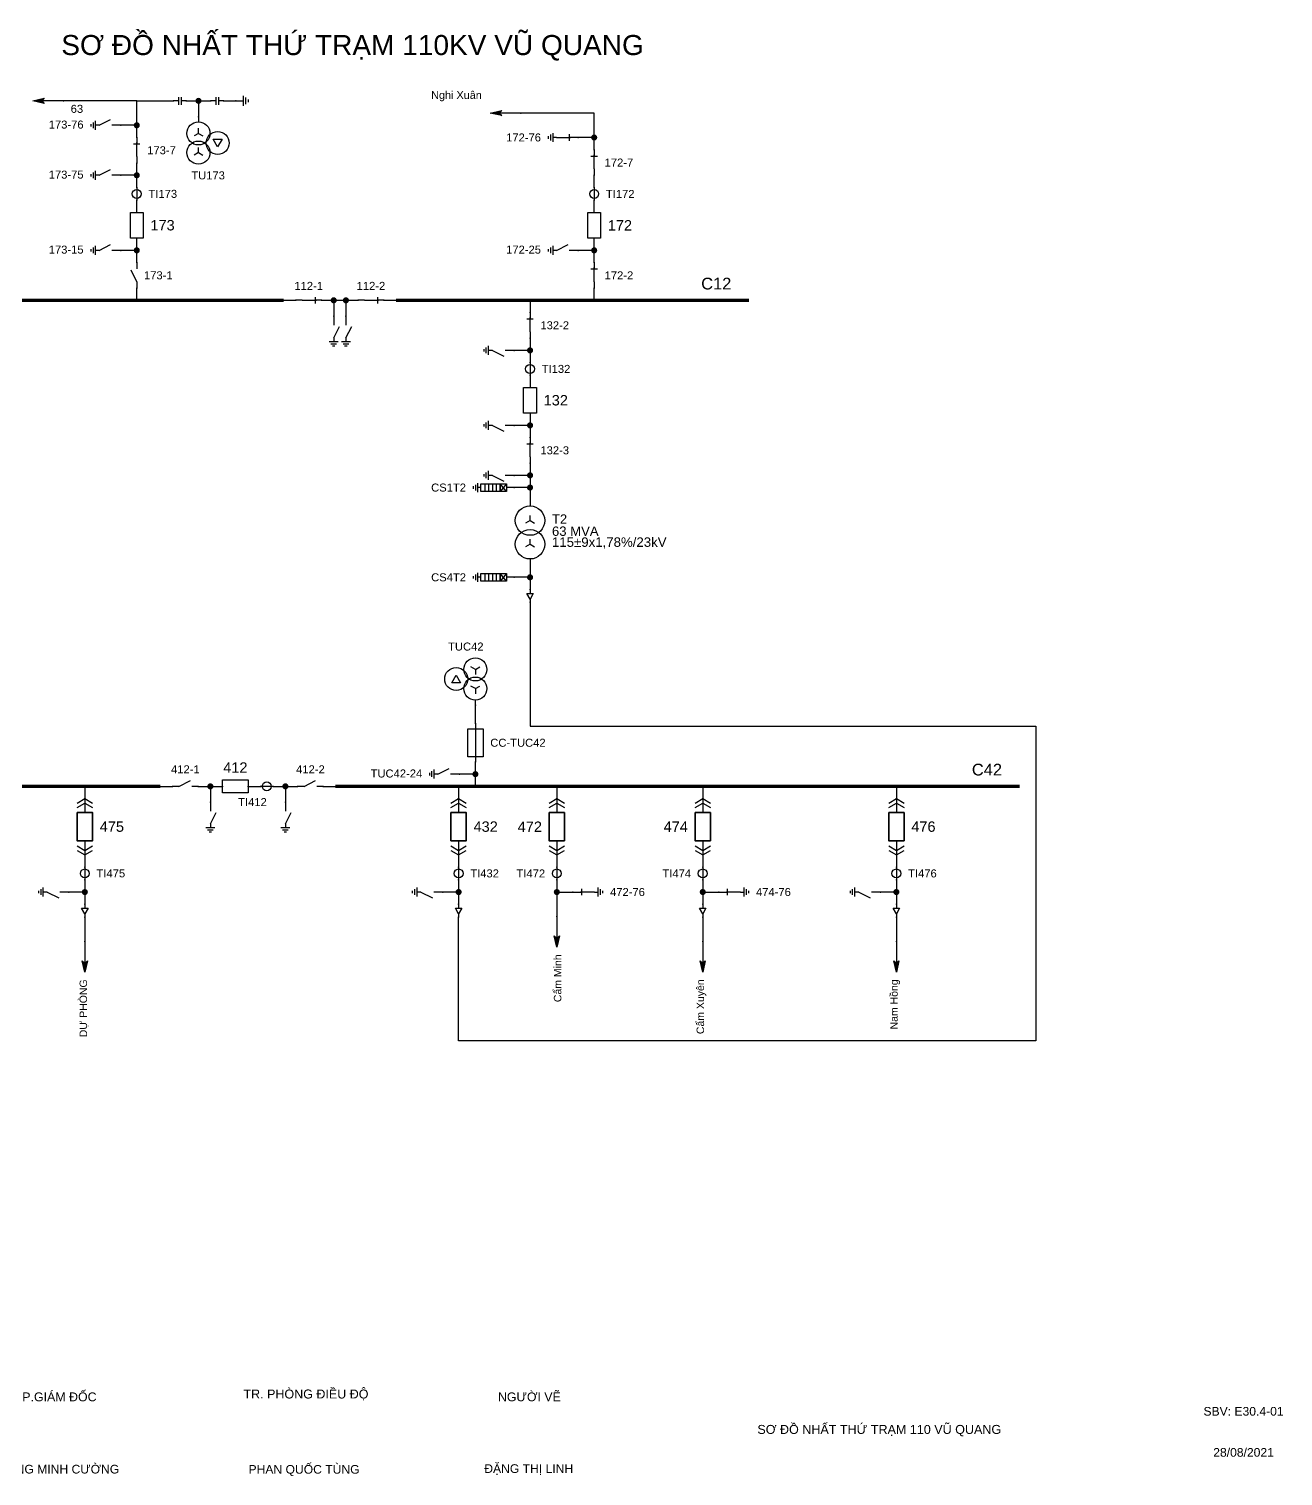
# Model space of a CAD drawing. Header units: millimetres. Extents: x -312 to 398, y 7 to 290.
# Drawn here: x 152.8 to 397.8, y 7.4 to 290.2 of the extents above; entities that cross this region are included whole.
import ezdxf

# ---------------------------------------------------------------- set-up
doc = ezdxf.new("R2010")
doc.units = ezdxf.units.MM
for name, color, linetype, lineweight in [('BUSBAR_110KV', 1, 'Continuous', 50), ('BUSBAR_22KV', 5, 'Continuous', 50), ('GROUND', 3, 'Continuous', 25), ('HV_110KV', 1, 'Continuous', 25), ('MV_22KV', 5, 'Continuous', 25)]:
    doc.layers.add(name, color=color, linetype=linetype, lineweight=lineweight)
doc.layers.add('SYM_PORTS', color=8, linetype='Continuous', plot=False)
doc.layers.add('TEXT', color=7, linetype='Continuous')
doc.styles.add('SLD_TEXT', font='arial.ttf')

# ---------------------------------------------------------------- blocks, each defined once
blk = doc.blocks.new('SYM_DISCONNECTOR_OPEN')
at = {"lineweight": 25}
for points in [[(0, -1.25), (-1.125, 1)], [(0, 2.5), (0, 1.25)], [(0, -1.25), (0, -2.5)]]:
    blk.add_lwpolyline(points, dxfattribs=at)
at = {"layer": 'SYM_PORTS'}
for p in [(0, 2.5), (0, -2.5)]:
    blk.add_point(p, dxfattribs=at)
blk.add_attdef('DEVICE_CODE', (1, -0.5), '', height=2)
blk = doc.blocks.new('SYM_EARTHING_SWITCH_OPEN')
at = {"lineweight": 25}
for points in [[(0, 3), (0, 1.25)], [(0, -1.25), (-1.125, 1)], [(-0.875, -2), (0.875, -2)], [(-0.5625, -2.4375), (0.5625, -2.4375)], [(0, -1.25), (0, -2)], [(-0.25, -2.875), (0.25, -2.875)]]:
    blk.add_lwpolyline(points, dxfattribs=at)
at = {"layer": 'SYM_PORTS'}
blk.add_point((0, 3), dxfattribs=at)
blk.add_attdef('DEVICE_CODE', (1.875, 0), '', height=2)
blk = doc.blocks.new('SYM_CIRCUIT_BREAKER')
at = {"lineweight": 25}
blk.add_lwpolyline([(-1.25, 2.5), (1.25, 2.5), (1.25, -2.5), (-1.25, -2.5)], close=True, dxfattribs=at)
at = {"layer": 'SYM_PORTS'}
for p in [(0, 2.5), (0, -2.5)]:
    blk.add_point(p, dxfattribs=at)
blk.add_attdef('DEVICE_CODE', (2.25, -0.5), '', height=2)
at = {"flags": 1}
blk.add_attdef('RATING', (2.25, -3.5), '', height=2, dxfattribs=at)
blk = doc.blocks.new('SYM_CURRENT_TRANSFORMER')
at = {"lineweight": 25}
blk.add_lwpolyline([(0, 1.25), (0, -1.25)], dxfattribs=at)
blk.add_circle((0, 0), 0.875, dxfattribs=at)
at = {"layer": 'SYM_PORTS'}
for p in [(0, 1.25), (0, -1.25)]:
    blk.add_point(p, dxfattribs=at)
blk.add_attdef('DEVICE_CODE', (1.875, -1.75), '', height=2)
at = {"flags": 1}
blk.add_attdef('RATIO', (1.875, -4.75), '', height=2, dxfattribs=at)
blk = doc.blocks.new('SYM_DISCONNECTOR_CLOSED')
at = {"lineweight": 25}
for points in [[(-0.625, 1.25), (0.625, 1.25)], [(0, 2.5), (0, 1.25)], [(0, -1.25), (0, 1.5)], [(0, -1.25), (0, -2.5)]]:
    blk.add_lwpolyline(points, dxfattribs=at)
at = {"layer": 'SYM_PORTS'}
for p in [(0, 2.5), (0, -2.5)]:
    blk.add_point(p, dxfattribs=at)
blk.add_attdef('DEVICE_CODE', (1.625, -0.5), '', height=2)
blk = doc.blocks.new('SYM_COUPLING_CAPACITOR')
at = {"lineweight": 25}
for points in [[(-0.75, 0.25), (0.75, 0.25)], [(0, 1.25), (0, 0.25)], [(-0.75, -0.25), (0.75, -0.25)], [(0, -0.25), (0, -1.25)]]:
    blk.add_lwpolyline(points, dxfattribs=at)
at = {"layer": 'SYM_PORTS'}
for p in [(0, 1.25), (0, -1.25)]:
    blk.add_point(p, dxfattribs=at)
blk.add_attdef('DEVICE_CODE', (1.75, -1.75), '', height=2)
blk = doc.blocks.new('SYM_VOLTAGE_TRANSFORMER')
at = {"lineweight": 25}
for points in [[(0, 4.625), (0, 3.625)], [(0, 1.375), (-0.8625, 0.875)], [(0, 1.375), (0, 2.375)], [(0, 1.375), (0.8625, 0.875)], [(0, -2.375), (-0.8625, -2.875)], [(0, -2.375), (0, -1.375)], [(0, -2.375), (0.8625, -2.875)]]:
    blk.add_lwpolyline(points, dxfattribs=at)
blk.add_lwpolyline([(2.875, 0.25), (4.625, 0.25), (3.75, -1.25)], close=True, dxfattribs=at)
for centre in [(0, 1.375), (3.75, -0.5), (0, -2.375)]:
    blk.add_circle(centre, 2.25, dxfattribs=at)
at = {"layer": 'SYM_PORTS'}
blk.add_point((0, 4.625), dxfattribs=at)
blk.add_attdef('DEVICE_CODE', (7, 1.625), '', height=2)
at = {"flags": 1}
blk.add_attdef('RATIO', (7, -1.375), '', height=2, dxfattribs=at)
blk = doc.blocks.new('SYM_GROUND_SYMBOL')
at = {"lineweight": 25}
for points in [[(0, 1.25), (0, -0.25)], [(-1, -0.25), (1, -0.25)], [(-0.625, -0.75), (0.625, -0.75)], [(-0.25, -1.25), (0.25, -1.25)]]:
    blk.add_lwpolyline(points, dxfattribs=at)
at = {"layer": 'SYM_PORTS'}
blk.add_point((0, 1.25), dxfattribs=at)
blk = doc.blocks.new('SYM_LINE_FEEDER_ARROW')
blk.add_hatch(color=7).paths.add_polyline_path([(0, -3), (-0.5, -0.75), (0, -1.25), (0.5, -0.75)])
at = {"lineweight": 25}
blk.add_lwpolyline([(0, 3), (0, -1.25)], dxfattribs=at)
blk.add_lwpolyline([(0, -3), (-0.5, -0.75), (0, -1.25), (0.5, -0.75)], close=True, dxfattribs=at)
at = {"layer": 'SYM_PORTS'}
blk.add_point((0, 3), dxfattribs=at)
blk.add_attdef('LINE_NAME', (1.5, 0), '', height=2)
blk = doc.blocks.new('SYM_EARTHING_SWITCH_CLOSED')
at = {"lineweight": 25}
for points in [[(0, 3), (0, 1.25)], [(-0.625, 1.25), (0.625, 1.25)], [(0, -1.25), (0, 1.5)], [(-0.875, -2), (0.875, -2)], [(-0.5625, -2.4375), (0.5625, -2.4375)], [(0, -1.25), (0, -2)], [(-0.25, -2.875), (0.25, -2.875)]]:
    blk.add_lwpolyline(points, dxfattribs=at)
at = {"layer": 'SYM_PORTS'}
blk.add_point((0, 3), dxfattribs=at)
blk.add_attdef('DEVICE_CODE', (1.875, 0), '', height=2)
blk = doc.blocks.new('SYM_SURGE_ARRESTER')
at = {"lineweight": 25}
for points in [[(0, 4), (0, 2.5)], [(-0.75, 2.5), (0.75, 1.25)], [(0.75, 2.5), (-0.75, 1.25)], [(-0.75, 0.5), (0.75, 0.5)], [(-0.75, -0.25), (0.75, -0.25)], [(-0.75, -1), (0.75, -1)], [(-0.75, -1.75), (0.75, -1.75)], [(0, -2.5), (0, -3.125)], [(-0.875, -3.125), (0.875, -3.125)], [(-0.5625, -3.5625), (0.5625, -3.5625)], [(-0.25, -4), (0.25, -4)]]:
    blk.add_lwpolyline(points, dxfattribs=at)
for points in [[(-0.75, 2.5), (0.75, 2.5), (0.75, 1.25), (-0.75, 1.25)], [(-0.75, 1.25), (0.75, 1.25), (0.75, -2.5), (-0.75, -2.5)]]:
    blk.add_lwpolyline(points, close=True, dxfattribs=at)
at = {"layer": 'SYM_PORTS'}
blk.add_point((0, 4), dxfattribs=at)
blk.add_attdef('DEVICE_CODE', (1.875, 1), '', height=2)
blk = doc.blocks.new('SYM_TRANSFORMER_2W')
at = {"lineweight": 25}
for points in [[(0, 2.3125), (0, 3.3125)], [(0, 2.3125), (-0.8625, 1.8125)], [(0, 2.3125), (0.8625, 1.8125)], [(0, -2.3125), (-0.8625, -2.8125)], [(0, -2.3125), (0, -1.3125)], [(0, -2.3125), (0.8625, -2.8125)]]:
    blk.add_lwpolyline(points, dxfattribs=at)
for centre in [(0, 2.3125), (0, -2.3125)]:
    blk.add_circle(centre, 2.875, dxfattribs=at)
at = {"layer": 'SYM_PORTS'}
for p in [(0, 5.1875), (0, -5.1875)]:
    blk.add_point(p, dxfattribs=at)
blk.add_attdef('DEVICE_CODE', (3.875, 2.1875), '', height=2)
at = {"flags": 1}
for tag, p in [('POWER', (3.875, -0.8125)), ('VOLTAGE_RATIO', (3.875, -3.8125))]:
    blk.add_attdef(tag, p, '', height=2, dxfattribs=at)
blk = doc.blocks.new('SYM_CABLE_TERMINATION')
at = {"lineweight": 25}
blk.add_lwpolyline([(-0.625, 0.5), (0.625, 0.5), (0, -0.625)], close=True, dxfattribs=at)
for points in [[(0, 1.25), (0, 0.5)], [(0, -0.625), (0, -1.25)]]:
    blk.add_lwpolyline(points, dxfattribs=at)
at = {"layer": 'SYM_PORTS'}
for p in [(0, 1.25), (0, -1.25)]:
    blk.add_point(p, dxfattribs=at)
blk = doc.blocks.new('SYM_DRAWOUT_BREAKER')
at = {"lineweight": 25}
for points in [[(-1.5, 4.625), (0, 5.5), (1.5, 4.625)], [(-1.5, 3.75), (0, 4.625), (1.5, 3.75)], [(0, 5.5), (0, 2.75)], [(0, -2.75), (0, -5.5)], [(-1.5, -3.75), (0, -4.625), (1.5, -3.75)], [(-1.5, -4.625), (0, -5.5), (1.5, -4.625)]]:
    blk.add_lwpolyline(points, dxfattribs=at)
at = {"lineweight": 35}
blk.add_lwpolyline([(-1.5, 2.75), (1.5, 2.75), (1.5, -2.75), (-1.5, -2.75)], close=True, dxfattribs=at)
at = {"layer": 'SYM_PORTS'}
for p in [(0, 5.5), (0, -5.5)]:
    blk.add_point(p, dxfattribs=at)
blk.add_attdef('DEVICE_CODE', (2.5, 2.5), '', height=2)
at = {"flags": 1}
blk.add_attdef('RATING', (2.5, -0.5), '', height=2, dxfattribs=at)
blk = doc.blocks.new('SYM_FUSE_DISCONNECTOR')
at = {"lineweight": 25}
blk.add_lwpolyline([(0, 3.75), (0, -3.75)], dxfattribs=at)
blk.add_lwpolyline([(-1.5, 2.75), (1.5, 2.75), (1.5, -2.75), (-1.5, -2.75)], close=True, dxfattribs=at)
at = {"layer": 'SYM_PORTS'}
for p in [(0, 3.75), (0, -3.75)]:
    blk.add_point(p, dxfattribs=at)
blk.add_attdef('DEVICE_CODE', (2.5, 0.75), '', height=2)
at = {"flags": 1}
blk.add_attdef('RATING', (2.5, -2.25), '', height=2, dxfattribs=at)

msp = doc.modelspace()

# ---------------------------------------------------------------- hatches: boundary and pattern name
at = {"layer": 'HV_110KV'}
h = msp.add_hatch(color=7, dxfattribs=at)
edge = h.paths.add_edge_path()
edge.add_arc((185.89, 276.17), 0.6, 0, 360)
h = msp.add_hatch(color=7, dxfattribs=at)
edge = h.paths.add_edge_path()
edge.add_arc((173.84, 271.39), 0.6, 0, 360)
h = msp.add_hatch(color=7, dxfattribs=at)
edge = h.paths.add_edge_path()
edge.add_arc((263.2, 269.01), 0.6, 0, 360)
h = msp.add_hatch(color=7, dxfattribs=at)
edge = h.paths.add_edge_path()
edge.add_arc((173.84, 261.62), 0.6, 0, 360)
h = msp.add_hatch(color=7, dxfattribs=at)
edge = h.paths.add_edge_path()
edge.add_arc((173.84, 246.95), 0.6, 0, 360)
h = msp.add_hatch(color=7, dxfattribs=at)
edge = h.paths.add_edge_path()
edge.add_arc((263.2, 246.95), 0.6, 0, 360)
h = msp.add_hatch(color=7, dxfattribs=at)
edge = h.paths.add_edge_path()
edge.add_arc((212.31, 237.18), 0.6, 0, 360)
h = msp.add_hatch(color=7, dxfattribs=at)
edge = h.paths.add_edge_path()
edge.add_arc((214.7, 237.18), 0.6, 0, 360)
h = msp.add_hatch(color=7, dxfattribs=at)
edge = h.paths.add_edge_path()
edge.add_arc((250.67, 227.4), 0.6, 0, 360)
h = msp.add_hatch(color=7, dxfattribs=at)
edge = h.paths.add_edge_path()
edge.add_arc((250.67, 212.74), 0.6, 0, 360)
h = msp.add_hatch(color=7, dxfattribs=at)
edge = h.paths.add_edge_path()
edge.add_arc((250.67, 202.97), 0.6, 0, 360)
h = msp.add_hatch(color=7, dxfattribs=at)
edge = h.paths.add_edge_path()
edge.add_arc((250.67, 200.58), 0.6, 0, 360)
at = {"layer": 'MV_22KV'}
h = msp.add_hatch(color=7, dxfattribs=at)
edge = h.paths.add_edge_path()
edge.add_arc((250.67, 183.04), 0.6, 0, 360)
h = msp.add_hatch(color=7, dxfattribs=at)
edge = h.paths.add_edge_path()
edge.add_arc((239.99, 144.57), 0.6, 0, 360)
h = msp.add_hatch(color=7, dxfattribs=at)
edge = h.paths.add_edge_path()
edge.add_arc((188.21, 142.18), 0.6, 0, 360)
h = msp.add_hatch(color=7, dxfattribs=at)
edge = h.paths.add_edge_path()
edge.add_arc((202.87, 142.18), 0.6, 0, 360)
h = msp.add_hatch(color=7, dxfattribs=at)
edge = h.paths.add_edge_path()
edge.add_arc((163.69, 121.52), 0.6, 0, 360)
h = msp.add_hatch(color=7, dxfattribs=at)
edge = h.paths.add_edge_path()
edge.add_arc((236.72, 121.52), 0.6, 0, 360)
h = msp.add_hatch(color=7, dxfattribs=at)
edge = h.paths.add_edge_path()
edge.add_arc((255.9, 121.52), 0.6, 0, 360)
h = msp.add_hatch(color=7, dxfattribs=at)
edge = h.paths.add_edge_path()
edge.add_arc((284.41, 121.52), 0.6, 0, 360)
h = msp.add_hatch(color=7, dxfattribs=at)
edge = h.paths.add_edge_path()
edge.add_arc((322.24, 121.52), 0.6, 0, 360)

# ---------------------------------------------------------------- linework, layer by layer
at = {"layer": 'BUSBAR_110KV', "const_width": 0.642}
for points in [[(60.73, 237.18), (202.54, 237.18)], [(224.47, 237.18), (293.42, 237.18)]]:
    msp.add_lwpolyline(points, dxfattribs=at)
at = {"layer": 'BUSBAR_22KV', "const_width": 0.642}
for points in [[(48.22, 142.18), (178.43, 142.18)], [(212.65, 142.18), (346.3, 142.18)]]:
    msp.add_lwpolyline(points, dxfattribs=at)
at = {"layer": 'GROUND'}
msp.add_lwpolyline([(190.78, 276.17), (193.17, 276.17)], dxfattribs=at)
at = {"layer": 'HV_110KV'}
for points in [[(173.84, 276.17), (159.52, 276.17)], [(173.84, 271.39), (173.84, 276.17)], [(173.84, 276.17), (181, 276.17)], [(183.5, 276.17), (185.89, 276.17)], [(185.89, 276.17), (185.89, 273.06)], [(185.89, 276.17), (188.28, 276.17)], [(263.2, 269.01), (263.2, 273.78), (248.88, 273.78)], [(173.84, 271.39), (170.73, 271.39)], [(173.84, 269.01), (173.84, 271.39)], [(263.2, 269.01), (260.09, 269.01)], [(263.2, 266.62), (263.2, 269.01)], [(173.84, 261.62), (173.84, 264.01)], [(173.84, 261.62), (170.73, 261.62)], [(173.84, 259.23), (173.84, 261.62)], [(263.2, 259.23), (263.2, 261.62)], [(173.84, 254.34), (173.84, 256.73)], [(263.2, 254.34), (263.2, 256.73)], [(173.84, 246.95), (173.84, 249.34)], [(263.2, 246.95), (263.2, 249.34)], [(173.84, 246.95), (170.73, 246.95)], [(173.84, 244.57), (173.84, 246.95)], [(263.2, 246.95), (260.09, 246.95)], [(263.2, 244.57), (263.2, 246.95)], [(173.84, 237.18), (173.84, 239.57)], [(263.2, 237.18), (263.2, 239.57)], [(202.54, 237.18), (204.92, 237.18)], [(209.92, 237.18), (212.31, 237.18)], [(212.31, 237.18), (212.31, 234.07)], [(212.31, 237.18), (214.7, 237.18)], [(214.7, 237.18), (214.7, 234.07)], [(214.7, 237.18), (217.09, 237.18)], [(222.09, 237.18), (224.47, 237.18)], [(250.67, 237.18), (250.67, 234.79)], [(250.67, 229.79), (250.67, 227.4)], [(250.67, 227.4), (247.56, 227.4)], [(250.67, 227.4), (250.67, 225.02)], [(250.67, 222.52), (250.67, 220.13)], [(250.67, 215.13), (250.67, 212.74)], [(250.67, 212.74), (247.56, 212.74)], [(250.67, 212.74), (250.67, 210.35)], [(250.67, 205.35), (250.67, 202.97)], [(250.67, 202.97), (247.56, 202.97)], [(250.67, 202.97), (250.67, 200.58)], [(250.67, 200.58), (247.56, 200.58)], [(250.67, 200.58), (250.67, 197)]]:
    msp.add_lwpolyline(points, dxfattribs=at)
at = {"layer": 'MV_22KV'}
for points in [[(250.67, 186.62), (250.67, 183.04)], [(250.67, 183.04), (247.56, 183.04)], [(250.67, 183.04), (250.67, 180.65)], [(250.67, 178.15), (250.67, 175.45), (250.67, 153.95), (349.5, 153.95), (349.5, 92.45), (236.72, 92.45), (236.72, 113.93), (236.72, 116.63)], [(239.99, 154.45), (239.99, 158.04)], [(239.99, 144.57), (236.88, 144.57)], [(239.99, 144.57), (239.99, 146.95)], [(239.99, 142.18), (239.99, 144.57)], [(163.69, 142.18), (163.69, 139.79)], [(178.43, 142.18), (180.82, 142.18)], [(185.82, 142.18), (188.21, 142.18)], [(188.21, 142.18), (188.21, 139.07)], [(188.21, 142.18), (190.6, 142.18)], [(195.6, 142.18), (197.99, 142.18)], [(200.49, 142.18), (202.87, 142.18)], [(202.87, 142.18), (202.87, 139.07)], [(202.87, 142.18), (205.26, 142.18)], [(210.26, 142.18), (212.65, 142.18)], [(236.72, 142.18), (236.72, 139.79)], [(255.9, 142.18), (255.9, 139.79)], [(284.41, 142.18), (284.41, 139.79)], [(322.24, 142.18), (322.24, 139.79)], [(163.69, 128.79), (163.69, 126.4)], [(236.72, 128.79), (236.72, 126.4)], [(255.9, 128.79), (255.9, 126.4)], [(284.41, 128.79), (284.41, 126.4)], [(322.24, 128.79), (322.24, 126.4)], [(163.69, 123.9), (163.69, 121.52)], [(236.72, 123.9), (236.72, 121.52)], [(255.9, 123.9), (255.9, 121.52)], [(284.41, 123.9), (284.41, 121.52)], [(322.24, 123.9), (322.24, 121.52)], [(163.69, 121.52), (160.58, 121.52)], [(163.69, 121.52), (163.69, 119.13)], [(236.72, 121.52), (233.61, 121.52)], [(236.72, 121.52), (236.72, 119.13)], [(255.9, 121.52), (259.01, 121.52)], [(255.9, 121.52), (255.9, 116.74)], [(284.41, 121.52), (287.52, 121.52)], [(284.41, 121.52), (284.41, 119.13)], [(322.24, 121.52), (319.13, 121.52)], [(322.24, 121.52), (322.24, 119.13)], [(163.69, 116.63), (163.69, 111.85)], [(284.41, 116.63), (284.41, 111.85)], [(322.24, 116.63), (322.24, 111.85)]]:
    msp.add_lwpolyline(points, dxfattribs=at)

# ---------------------------------------------------------------- block references
at = {"layer": 'GROUND'}
for name, p, rotation in [('SYM_COUPLING_CAPACITOR', (189.53, 276.17), 270), ('SYM_GROUND_SYMBOL', (194.42, 276.17), 90)]:
    msp.add_blockref(name, p, dxfattribs=dict(at, rotation=rotation))
at = {"layer": 'HV_110KV', "rotation": 270}
for name, p in [('SYM_LINE_FEEDER_ARROW', (156.52, 276.17)), ('SYM_COUPLING_CAPACITOR', (182.25, 276.17)), ('SYM_LINE_FEEDER_ARROW', (245.88, 273.78))]:
    msp.add_blockref(name, p, dxfattribs=at)
at = {"layer": 'HV_110KV'}
ref = msp.add_blockref('SYM_EARTHING_SWITCH_OPEN', (167.73, 271.39), dxfattribs=dict(at, rotation=270))
ref.add_attrib('DEVICE_CODE', '173-76', (156.64, 270.75), dxfattribs={"layer": 'TEXT', "height": 1.565, "style": 'SLD_TEXT'})
ref = msp.add_blockref('SYM_VOLTAGE_TRANSFORMER', (185.89, 268.43), dxfattribs=at)
ref.add_attrib('DEVICE_CODE', 'TU173', (184.49, 260.82), dxfattribs={"layer": 'TEXT', "height": 1.565, "style": 'SLD_TEXT'})
ref = msp.add_blockref('SYM_DISCONNECTOR_CLOSED', (173.84, 266.51), dxfattribs=at)
ref.add_attrib('DEVICE_CODE', '173-7', (175.88, 265.73), dxfattribs={"layer": 'TEXT', "height": 1.565, "style": 'SLD_TEXT'})
ref = msp.add_blockref('SYM_EARTHING_SWITCH_CLOSED', (257.09, 269.01), dxfattribs=dict(at, rotation=270))
ref.add_attrib('DEVICE_CODE', '172-76', (246, 268.23), dxfattribs={"layer": 'TEXT', "height": 1.565, "style": 'SLD_TEXT'})
ref = msp.add_blockref('SYM_DISCONNECTOR_CLOSED', (263.2, 264.12), dxfattribs=at)
ref.add_attrib('DEVICE_CODE', '172-7', (265.24, 263.33), dxfattribs={"layer": 'TEXT', "height": 1.565, "style": 'SLD_TEXT'})
ref = msp.add_blockref('SYM_EARTHING_SWITCH_OPEN', (167.73, 261.62), dxfattribs=dict(at, rotation=270))
ref.add_attrib('DEVICE_CODE', '173-75', (156.64, 260.97), dxfattribs={"layer": 'TEXT', "height": 1.565, "style": 'SLD_TEXT'})
ref = msp.add_blockref('SYM_CURRENT_TRANSFORMER', (173.84, 257.98), dxfattribs=at)
ref.add_attrib('DEVICE_CODE', 'TI173', (176.13, 257.21), dxfattribs={"layer": 'TEXT', "height": 1.565, "style": 'SLD_TEXT'})
ref = msp.add_blockref('SYM_CURRENT_TRANSFORMER', (263.2, 257.98), dxfattribs=at)
ref.add_attrib('DEVICE_CODE', 'TI172', (265.49, 257.19), dxfattribs={"layer": 'TEXT', "height": 1.565, "style": 'SLD_TEXT'})
ref = msp.add_blockref('SYM_CIRCUIT_BREAKER', (173.84, 251.84), dxfattribs=at)
ref.add_attrib('DEVICE_CODE', '173', (176.5, 250.84), dxfattribs={"layer": 'TEXT', "height": 2.034, "style": 'SLD_TEXT'})
ref = msp.add_blockref('SYM_CIRCUIT_BREAKER', (263.2, 251.84), dxfattribs=at)
ref.add_attrib('DEVICE_CODE', '172', (265.86, 250.82), dxfattribs={"layer": 'TEXT', "height": 2.032, "style": 'SLD_TEXT'})
ref = msp.add_blockref('SYM_EARTHING_SWITCH_OPEN', (167.73, 246.95), dxfattribs=dict(at, rotation=270))
ref.add_attrib('DEVICE_CODE', '173-15', (156.64, 246.31), dxfattribs={"layer": 'TEXT', "height": 1.565, "style": 'SLD_TEXT'})
ref = msp.add_blockref('SYM_EARTHING_SWITCH_OPEN', (257.09, 246.95), dxfattribs=dict(at, rotation=270))
ref.add_attrib('DEVICE_CODE', '172-25', (246, 246.31), dxfattribs={"layer": 'TEXT', "height": 1.565, "style": 'SLD_TEXT'})
ref = msp.add_blockref('SYM_DISCONNECTOR_OPEN', (173.84, 242.07), dxfattribs=at)
ref.add_attrib('DEVICE_CODE', '173-1', (175.25, 241.29), dxfattribs={"layer": 'TEXT', "height": 1.565, "style": 'SLD_TEXT'})
ref = msp.add_blockref('SYM_DISCONNECTOR_CLOSED', (263.2, 242.07), dxfattribs=at)
ref.add_attrib('DEVICE_CODE', '172-2', (265.24, 241.28), dxfattribs={"layer": 'TEXT', "height": 1.565, "style": 'SLD_TEXT'})
ref = msp.add_blockref('SYM_DISCONNECTOR_CLOSED', (207.42, 237.18), dxfattribs=dict(at, rotation=270))
ref.add_attrib('DEVICE_CODE', '112-1', (204.63, 239.22), dxfattribs={"layer": 'TEXT', "height": 1.565, "style": 'SLD_TEXT'})
ref = msp.add_blockref('SYM_DISCONNECTOR_CLOSED', (219.59, 237.18), dxfattribs=dict(at, rotation=270))
ref.add_attrib('DEVICE_CODE', '112-2', (216.79, 239.22), dxfattribs={"layer": 'TEXT', "height": 1.565, "style": 'SLD_TEXT'})
ref = msp.add_blockref('SYM_DISCONNECTOR_CLOSED', (250.67, 232.29), dxfattribs=at)
ref.add_attrib('DEVICE_CODE', '132-2', (252.7, 231.52), dxfattribs={"layer": 'TEXT', "height": 1.565, "style": 'SLD_TEXT'})
ref = msp.add_blockref('SYM_EARTHING_SWITCH_OPEN', (214.7, 231.07), dxfattribs=dict(at, xscale=-1))
ref.add_attrib('DEVICE_CODE', '112-25', (218.23, 225.21), dxfattribs={"layer": 'TEXT', "extrusion": (0, 0, -1), "height": 1.565, "style": 'SLD_TEXT'})
ref = msp.add_blockref('SYM_EARTHING_SWITCH_OPEN', (212.31, 231.07), dxfattribs=dict(at, xscale=-1))
ref.add_attrib('DEVICE_CODE', '112-15', (209.04, 225.21), dxfattribs={"layer": 'TEXT', "extrusion": (0, 0, -1), "height": 1.565, "style": 'SLD_TEXT'})
ref = msp.add_blockref('SYM_EARTHING_SWITCH_OPEN', (244.56, 227.4), dxfattribs=dict(at, xscale=-1, rotation=270))
ref.add_attrib('DEVICE_CODE', '132-25', (233.47, 226.51), dxfattribs={"layer": 'TEXT', "extrusion": (0, 0, -1), "height": 1.565, "style": 'SLD_TEXT'})
ref = msp.add_blockref('SYM_CURRENT_TRANSFORMER', (250.67, 223.77), dxfattribs=at)
ref.add_attrib('DEVICE_CODE', 'TI132', (252.95, 222.99), dxfattribs={"layer": 'TEXT', "height": 1.565, "style": 'SLD_TEXT'})
ref = msp.add_blockref('SYM_CIRCUIT_BREAKER', (250.67, 217.63), dxfattribs=at)
ref.add_attrib('DEVICE_CODE', '132', (253.33, 216.63), dxfattribs={"layer": 'TEXT', "height": 2.034, "style": 'SLD_TEXT'})
ref = msp.add_blockref('SYM_EARTHING_SWITCH_OPEN', (244.56, 212.74), dxfattribs=dict(at, xscale=-1, rotation=270))
ref.add_attrib('DEVICE_CODE', '132-35', (233.47, 211.84), dxfattribs={"layer": 'TEXT', "extrusion": (0, 0, -1), "height": 1.565, "style": 'SLD_TEXT'})
ref = msp.add_blockref('SYM_DISCONNECTOR_CLOSED', (250.67, 207.85), dxfattribs=at)
ref.add_attrib('DEVICE_CODE', '132-3', (252.7, 207.08), dxfattribs={"layer": 'TEXT', "height": 1.565, "style": 'SLD_TEXT'})
ref = msp.add_blockref('SYM_EARTHING_SWITCH_OPEN', (244.56, 202.97), dxfattribs=dict(at, xscale=-1, rotation=270))
ref.add_attrib('DEVICE_CODE', '132-38', (233.47, 202.07), dxfattribs={"layer": 'TEXT', "extrusion": (0, 0, -1), "height": 1.565, "style": 'SLD_TEXT'})
ref = msp.add_blockref('SYM_SURGE_ARRESTER', (243.56, 200.58), dxfattribs=dict(at, rotation=270))
ref.add_attrib('DEVICE_CODE', 'CS1T2', (231.35, 199.8), dxfattribs={"layer": 'TEXT', "height": 1.565, "style": 'SLD_TEXT'})
ref = msp.add_blockref('SYM_TRANSFORMER_2W', (250.67, 191.81), dxfattribs=at)
ref.add_attrib('DEVICE_CODE', 'T2', (254.95, 193.52), dxfattribs={"layer": 'TEXT', "height": 1.819, "style": 'SLD_TEXT'})
at = {"layer": 'MV_22KV'}
ref = msp.add_blockref('SYM_SURGE_ARRESTER', (243.56, 183.04), dxfattribs=dict(at, rotation=270))
ref.add_attrib('DEVICE_CODE', 'CS4T2', (231.35, 182.26), dxfattribs={"layer": 'TEXT', "height": 1.565, "style": 'SLD_TEXT'})
for name, p in [('SYM_CABLE_TERMINATION', (250.67, 179.4)), ('SYM_CABLE_TERMINATION', (163.69, 117.88)), ('SYM_CABLE_TERMINATION', (236.72, 117.88)), ('SYM_CABLE_TERMINATION', (284.41, 117.88)), ('SYM_CABLE_TERMINATION', (322.24, 117.88)), ('SYM_LINE_FEEDER_ARROW', (255.9, 113.74)), ('SYM_LINE_FEEDER_ARROW', (163.69, 108.85)), ('SYM_LINE_FEEDER_ARROW', (284.41, 108.85)), ('SYM_LINE_FEEDER_ARROW', (322.24, 108.85))]:
    msp.add_blockref(name, p, dxfattribs=at)
ref = msp.add_blockref('SYM_VOLTAGE_TRANSFORMER', (239.99, 162.66), dxfattribs=dict(at, rotation=180))
ref.add_attrib('DEVICE_CODE', 'TUC42', (234.66, 168.72), dxfattribs={"layer": 'TEXT', "height": 1.565, "style": 'SLD_TEXT'})
ref = msp.add_blockref('SYM_FUSE_DISCONNECTOR', (239.99, 150.7), dxfattribs=at)
ref.add_attrib('DEVICE_CODE', 'CC-TUC42', (242.9, 149.92), dxfattribs={"layer": 'TEXT', "height": 1.565, "style": 'SLD_TEXT'})
ref = msp.add_blockref('SYM_DISCONNECTOR_OPEN', (183.32, 142.18), dxfattribs=dict(at, rotation=270))
ref.add_attrib('DEVICE_CODE', '412-1', (180.53, 144.72), dxfattribs={"layer": 'TEXT', "height": 1.565, "style": 'SLD_TEXT'})
ref = msp.add_blockref('SYM_CIRCUIT_BREAKER', (193.1, 142.18), dxfattribs=dict(at, rotation=270))
ref.add_attrib('DEVICE_CODE', '412', (190.73, 144.84), dxfattribs={"layer": 'TEXT', "height": 2.032, "style": 'SLD_TEXT'})
ref = msp.add_blockref('SYM_DISCONNECTOR_OPEN', (207.76, 142.18), dxfattribs=dict(at, rotation=270))
ref.add_attrib('DEVICE_CODE', '412-2', (204.97, 144.72), dxfattribs={"layer": 'TEXT', "height": 1.565, "style": 'SLD_TEXT'})
ref = msp.add_blockref('SYM_EARTHING_SWITCH_OPEN', (233.88, 144.57), dxfattribs=dict(at, rotation=270))
ref.add_attrib('DEVICE_CODE', 'TUC42-24', (219.52, 143.91), dxfattribs={"layer": 'TEXT', "height": 1.565, "style": 'SLD_TEXT'})
ref = msp.add_blockref('SYM_CURRENT_TRANSFORMER', (199.24, 142.18), dxfattribs=dict(at, rotation=270))
ref.add_attrib('DEVICE_CODE', 'TI412', (193.65, 138.32), dxfattribs={"layer": 'TEXT', "height": 1.565, "style": 'SLD_TEXT'})
ref = msp.add_blockref('SYM_EARTHING_SWITCH_OPEN', (202.87, 136.07), dxfattribs=dict(at, xscale=-1))
ref.add_attrib('DEVICE_CODE', '412-25', (199.6, 130.21), dxfattribs={"layer": 'TEXT', "extrusion": (0, 0, -1), "height": 1.565, "style": 'SLD_TEXT'})
ref = msp.add_blockref('SYM_EARTHING_SWITCH_OPEN', (188.21, 136.07), dxfattribs=dict(at, xscale=-1))
ref.add_attrib('DEVICE_CODE', '412-15', (184.93, 130.21), dxfattribs={"layer": 'TEXT', "extrusion": (0, 0, -1), "height": 1.565, "style": 'SLD_TEXT'})
ref = msp.add_blockref('SYM_DRAWOUT_BREAKER', (163.69, 134.29), dxfattribs=at)
ref.add_attrib('DEVICE_CODE', '475', (166.6, 133.29), dxfattribs={"layer": 'TEXT', "height": 2.036, "style": 'SLD_TEXT'})
ref = msp.add_blockref('SYM_DRAWOUT_BREAKER', (236.72, 134.29), dxfattribs=at)
ref.add_attrib('DEVICE_CODE', '432', (239.63, 133.29), dxfattribs={"layer": 'TEXT', "height": 2.034, "style": 'SLD_TEXT'})
ref = msp.add_blockref('SYM_DRAWOUT_BREAKER', (255.9, 134.29), dxfattribs=at)
ref.add_attrib('DEVICE_CODE', '472', (248.26, 133.27), dxfattribs={"layer": 'TEXT', "height": 2.032, "style": 'SLD_TEXT'})
ref = msp.add_blockref('SYM_DRAWOUT_BREAKER', (284.41, 134.29), dxfattribs=at)
ref.add_attrib('DEVICE_CODE', '474', (276.77, 133.28), dxfattribs={"layer": 'TEXT', "height": 2.035, "style": 'SLD_TEXT'})
ref = msp.add_blockref('SYM_DRAWOUT_BREAKER', (322.24, 134.29), dxfattribs=at)
ref.add_attrib('DEVICE_CODE', '476', (325.15, 133.29), dxfattribs={"layer": 'TEXT', "height": 2.034, "style": 'SLD_TEXT'})
ref = msp.add_blockref('SYM_CURRENT_TRANSFORMER', (163.69, 125.15), dxfattribs=at)
ref.add_attrib('DEVICE_CODE', 'TI475', (165.98, 124.39), dxfattribs={"layer": 'TEXT', "height": 1.565, "style": 'SLD_TEXT'})
ref = msp.add_blockref('SYM_CURRENT_TRANSFORMER', (236.72, 125.15), dxfattribs=at)
ref.add_attrib('DEVICE_CODE', 'TI432', (239, 124.38), dxfattribs={"layer": 'TEXT', "height": 1.565, "style": 'SLD_TEXT'})
ref = msp.add_blockref('SYM_CURRENT_TRANSFORMER', (255.9, 125.15), dxfattribs=at)
ref.add_attrib('DEVICE_CODE', 'TI472', (248.03, 124.37), dxfattribs={"layer": 'TEXT', "height": 1.565, "style": 'SLD_TEXT'})
ref = msp.add_blockref('SYM_CURRENT_TRANSFORMER', (284.41, 125.15), dxfattribs=at)
ref.add_attrib('DEVICE_CODE', 'TI474', (276.54, 124.37), dxfattribs={"layer": 'TEXT', "height": 1.565, "style": 'SLD_TEXT'})
ref = msp.add_blockref('SYM_CURRENT_TRANSFORMER', (322.24, 125.15), dxfattribs=at)
ref.add_attrib('DEVICE_CODE', 'TI476', (324.53, 124.38), dxfattribs={"layer": 'TEXT', "height": 1.565, "style": 'SLD_TEXT'})
ref = msp.add_blockref('SYM_EARTHING_SWITCH_OPEN', (316.13, 121.52), dxfattribs=dict(at, xscale=-1, rotation=270))
ref.add_attrib('DEVICE_CODE', '476-76', (305.04, 120.62), dxfattribs={"layer": 'TEXT', "extrusion": (0, 0, -1), "height": 1.565, "style": 'SLD_TEXT'})
ref = msp.add_blockref('SYM_EARTHING_SWITCH_OPEN', (230.61, 121.52), dxfattribs=dict(at, xscale=-1, rotation=270))
ref.add_attrib('DEVICE_CODE', '432-38', (219.52, 120.62), dxfattribs={"layer": 'TEXT', "extrusion": (0, 0, -1), "height": 1.565, "style": 'SLD_TEXT'})
ref = msp.add_blockref('SYM_EARTHING_SWITCH_OPEN', (157.58, 121.52), dxfattribs=dict(at, xscale=-1, rotation=270))
ref.add_attrib('DEVICE_CODE', '475-76', (146.49, 120.62), dxfattribs={"layer": 'TEXT', "extrusion": (0, 0, -1), "height": 1.565, "style": 'SLD_TEXT'})
ref = msp.add_blockref('SYM_EARTHING_SWITCH_CLOSED', (262.01, 121.52), dxfattribs=dict(at, rotation=90))
ref.add_attrib('DEVICE_CODE', '472-76', (266.3, 120.74), dxfattribs={"layer": 'TEXT', "height": 1.565, "style": 'SLD_TEXT'})
ref = msp.add_blockref('SYM_EARTHING_SWITCH_CLOSED', (290.52, 121.52), dxfattribs=dict(at, rotation=90))
ref.add_attrib('DEVICE_CODE', '474-76', (294.81, 120.74), dxfattribs={"layer": 'TEXT', "height": 1.565, "style": 'SLD_TEXT'})

# ---------------------------------------------------------------- texts
at = {"layer": 'TEXT', "attachment_point": 7, "style": 'SLD_TEXT'}
for s, insert, char_height in [('SƠ ĐỒ NHẤT THỨ TRẠM 110KV VŨ QUANG', (159.09, 284.04), 3.9229), ('Nghi Xuân', (231.35, 276.09), 1.517), ('63', (160.93, 273.8), 1.565), ('C12', (284.11, 239.27), 2.297), ('63 MVA', (254.95, 191.11), 1.834), ('115±9x1,78%/23kV', (254.95, 188.65), 1.8495), ('C42', (336.99, 144.27), 2.297), ('P.GIÁM ĐỐC', (151.47, 21.95), 1.732), ('TR. PHÒNG ĐIỀU ĐỘ', (194.68, 22.14), 1.7486), ('NGƯỜI VẼ', (244.41, 21.96), 1.719), ('SBV: E30.4-01', (382.23, 19.15), 1.6948), ('SƠ ĐỒ NHẤT THỨ TRẠM 110 VŨ QUANG', (295.08, 15.12), 1.7546), ('28/08/2021', (384.14, 11.12), 1.695), ('ĐẶNG MINH CƯỜNG', (146.89, 7.49), 1.6948), ('PHAN QUỐC TÙNG', (195.67, 7.36), 1.6948), ('ĐẶNG THỊ LINH', (241.73, 7.6), 1.6948)]:
    msp.add_mtext(s, dxfattribs=dict(at, insert=insert, char_height=char_height))
at = {"layer": 'TEXT', "char_height": 1.466, "attachment_point": 7, "rotation": 90, "style": 'SLD_TEXT'}
for s, insert in [('Cẩm Minh', (256.81, 100)), ('DỰ PHÒNG', (164.45, 93.14)), ('Cẩm Xuyên', (285.11, 93.75)), ('Nam Hồng', (322.94, 94.66))]:
    msp.add_mtext(s, dxfattribs=dict(at, insert=insert))

doc.saveas('drawing.dxf')
